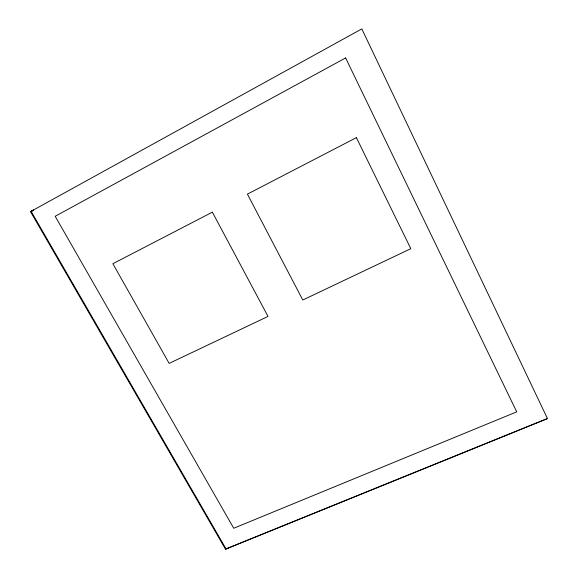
<?xml version="1.0" encoding="UTF-8"?>
<svg xmlns="http://www.w3.org/2000/svg" width="578" height="578" viewBox="0 0 578 578"><rect width="100%" height="100%" fill="white"/><g stroke="black" fill="none" stroke-linecap="round" stroke-linejoin="round"><path stroke-width="0.87" d="M33.603 209.901L30.504 211.649L225.442 549.1L228.577 547.995M225.442 549.1L546.55 418.84M32.881 210.818L30.504 211.649L361.806 28.9L547.496 418.638L226.092 548.999L31.075 211.302M345.622 57.937L55.17 216.28L233.736 528.256L516.718 411.847L345.622 57.937M212.357 212.155L112.869 263.72L169.166 363.396L268.011 316.419L212.357 212.155M356.395 137.643L247.413 194.121L302.793 300.011L410.806 248.685L356.395 137.643"/></g></svg>
